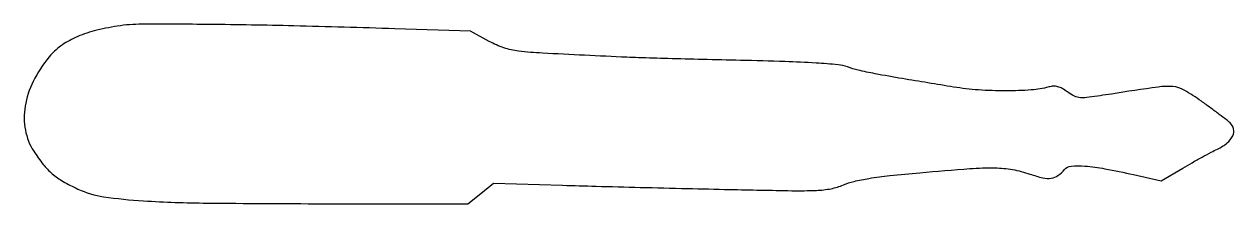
# Model space of a CAD drawing. Extents: x 0 to 367, y 0 to 55.
import ezdxf

# ---------------------------------------------------------------- set-up
doc = ezdxf.new("R2010")
doc.units = 0

msp = doc.modelspace()

# ---------------------------------------------------------------- linework, layer by layer
msp.add_lwpolyline([(28.226259, 53.927808, 0.024918), (21.182429, 52.472135, 0.042314), (15.508988, 50.476751, 0.050422), (11.016529, 47.883433, 0.0651), (7.548957, 44.62505, 0.054711), (2.68423, 37.153711, 0.076588), (0.220378, 29.591642, 0.086843), (0.300744, 22.389194, 0.097079), (2.859096, 15.945781, 0.025495), (5.710012, 11.973343, 0.04748), (8.461537, 9.126397, 0.046387), (11.74475, 6.807942, 0.023205), (16.267509, 4.477807, 0.070401), (24.070252, 2.159868, 0.022115), (36.216085, 0.89249, 0.012416), (55.465824, 0.220081, 0.002348), (90.612495, 0.030629), (134.724991, 0), (138.612495, 3.121896), (142.5, 6.243793), (163.5, 5.623465, 0.00077), (173.641144, 5.33953, 0.000337), (187.081421, 4.993013, 0.000334), (201.347121, 4.644378, 0.000447), (214.287817, 4.348344, 0.00128), (233.098807, 3.983026, 0.014363), (240.576922, 4.071766, 0.037268), (245.038071, 4.587489, 0.055509), (248.787817, 5.749467, -0.045343), (252.002975, 6.817711, -0.018232), (256.551162, 7.709855, -0.01291), (262.869704, 8.545024, -0.004506), (272, 9.429618, -0.003266), (287.228325, 10.666425, -0.021699), (294.843557, 10.903454, -0.041443), (300.150593, 10.397143, -0.038371), (305.444725, 9.019017, 0.024959), (309.360794, 7.886753, 0.09176), (311.925855, 7.762141, 0.123193), (313.946913, 8.568479, 0.063411), (315.950413, 10.440251, -0.203936), (317.922946, 11.456461, -0.037225), (322.122138, 11.452044, -0.027407), (328.22322, 10.652749, -0.009565), (336.897796, 8.856397), (345.295592, 6.949136), (351.897796, 10.851145, -0.0043), (354.712903, 12.482415, -0.003654), (357.712196, 14.157256, -0.003684), (360.465606, 15.64221, -0.010361), (362.420317, 16.626577, 0.057434), (365.341964, 18.460474, 0.112834), (367.038783, 20.598699, 0.163491), (367.299168, 22.722898, 0.161598), (366.226477, 24.585282, 0.018119), (365.16913, 25.460742, 0.002672), (362.959019, 27.14085, 0.003011), (360.323681, 29.097346, 0.002585), (357.527629, 31.125013, 0.023946), (352.288501, 34.515591, 0.111975), (348.881144, 35.582594, 0.055638), (344.377508, 35.444246, 0.002963), (330.177724, 33.330143, -0.003786), (323.384683, 32.330201, -0.046549), (320.770386, 32.211039, -0.102162), (318.955015, 32.676704, -0.045512), (316.834612, 33.964155, 0.030621), (315.252715, 34.990231, 0.063794), (313.894182, 35.543552, 0.074413), (312.582001, 35.689551, 0.057389), (311.156888, 35.470671, -0.049088), (305.84207, 34.564075, -0.017468), (298.134131, 34.287069, -0.017467), (289.799173, 34.57007, -0.023131), (282.258128, 35.442086, -0.000969), (266.69705, 38.006313, -0.005452), (258.400214, 39.483176, -0.009675), (253.226446, 40.566527, -0.034745), (250, 41.54772, 0.068312), (247.143575, 42.211334, 0.007617), (240.463622, 42.724209, 0.007137), (231.038271, 43.168665, 0.002509), (217.5, 43.545521, -0.000436), (205.99218, 43.818115, -0.000559), (195.403125, 44.090039, -0.000429), (186.525647, 44.335564, -0.004816), (183, 44.470092, -0.0007), (157.349329, 45.732341, -0.016171), (150.049015, 46.338991, -0.054117), (145.668903, 47.334012, -0.041461), (141.171464, 49.312208), (135.5, 52.390361), (112.5, 53.143502, 0.002163), (81.805079, 54.015722, 0.003694), (56.167898, 54.443764, 0.002878), (35.747013, 54.516266, 0.037958)], format="xyb", close=True)

doc.saveas('drawing.dxf')
